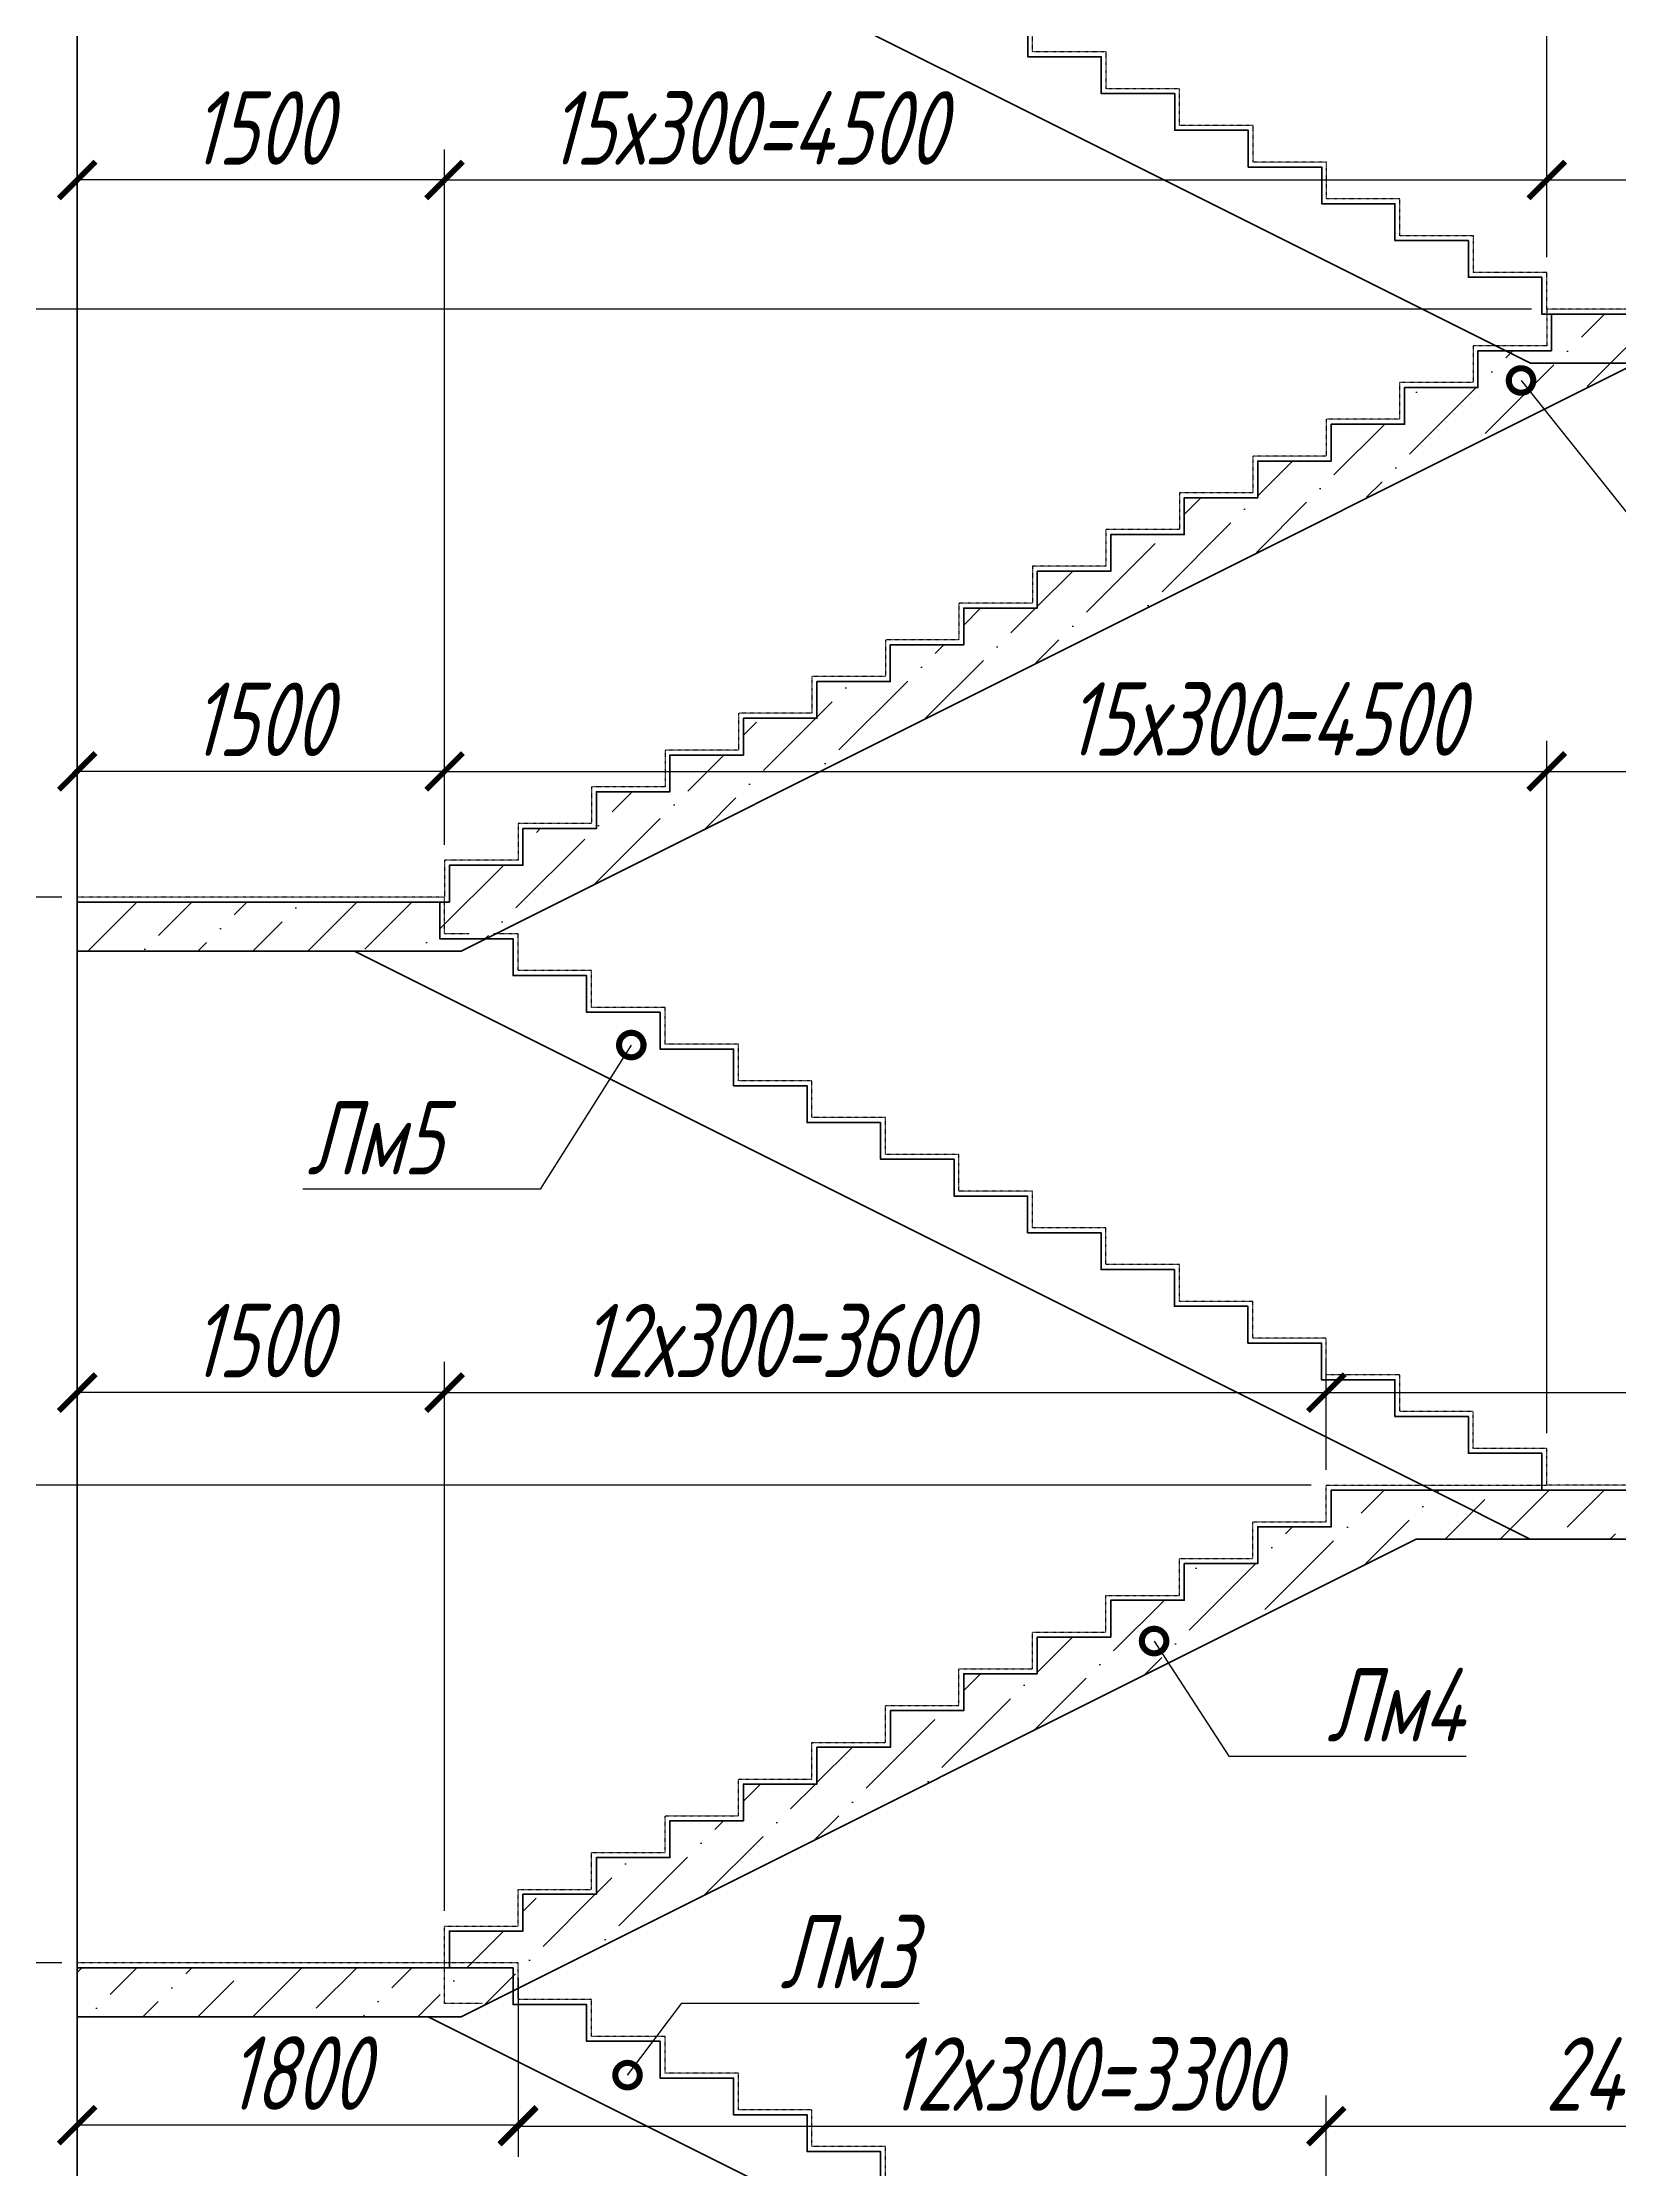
# Model space of a CAD drawing. Header units: millimetres. Extents: x 645 to 249636, y -127504 to 76561.
# Drawn here: x 70660 to 77099, y -26454 to -17772 of the extents above; entities that cross this region are included whole.
import ezdxf
from ezdxf import colors
from ezdxf.entities.mleader import LeaderData, LeaderLine
from ezdxf.math import Vec2, Vec3

# ---------------------------------------------------------------- set-up
doc = ezdxf.new("R2010")
doc.units = ezdxf.units.MM
doc.linetypes.add('JIS_02_1.0', pattern=[2, 1, -1])
doc.layers.get('Defpoints').update_dxf_attribs({"color": 8})
for name, color, linetype, lineweight in [('found', 10, 'Continuous', 60), ('монолит', 5, 'Continuous', 50), ('Обозначение', 94, 'Continuous', 25), ('Основная', 7, 'Continuous', 60), ('размер', 202, 'Continuous', 15)]:
    doc.layers.add(name, color=color, linetype=linetype, lineweight=lineweight)
doc.layers.add('пол', color=7, linetype='JIS_02_1.0')
doc.styles.get("Standard").update_dxf_attribs({"font": 'simplex.shx', "width": 0.7, "oblique": 15, "height": 3})
doc.dimstyles.new('Default', dxfattribs={"dimtxt": 3, "dimasz": 1.5, "dimexe": 1.25, "dimexo": 0.625, "dimtad": 1, "dimdec": 0, "dimtxsty": 'Standard', "dimblk": 'ARCHTICK', "dimcen": 2.5, "dimadec": 0, "dimazin": 0, "dimtfac": 1, "dimtdec": 0, "dimtmove": 0, "dimatfit": 3, "dimfxl": 1, "dimarcsym": 0})

# ---------------------------------------------------------------- blocks, each defined once
blk = doc.blocks.new('_ArchTick')
at = {"color": 0, "linetype": 'ByBlock', "const_width": 0.15}
blk.add_lwpolyline([(-0.5, -0.5), (0.5, 0.5)], dxfattribs=at)
blk = doc.blocks.new('*D288')
at = {"layer": 'Defpoints', "color": 0, "transparency": 16777216}
for p in [(70801.9, -23283.1), (70801.9, -25299.1), (72301.8, -25460.8)]:
    blk.add_point(p, dxfattribs=at)
at = {"layer": 'размер', "color": 0, "lineweight": -2, "transparency": 16777216}
for p, q in [((70801.9, -25236.6), (70801.9, -23158.1)), ((72301.8, -25398.3), (72301.8, -23158.1)), ((72301.8, -23283.1), (70801.9, -23283.1))]:
    blk.add_line(p, q, dxfattribs=at)
at = {"layer": 'размер', "color": 0, "lineweight": -2, "transparency": 16777216, "xscale": 150, "yscale": 150, "zscale": 150, "rotation": 180}
blk.add_blockref('_ArchTick', (70801.9, -23283.1), dxfattribs=at)
at = {"layer": 'размер', "color": 0, "lineweight": -2, "transparency": 16777216, "xscale": 150, "yscale": 150, "zscale": 150}
blk.add_blockref('_ArchTick', (72301.8, -23283.1), dxfattribs=at)
at = {"layer": 'размер', "color": 0, "transparency": 16777216, "insert": (71551.8, -23070.6), "char_height": 300, "attachment_point": 5}
blk.add_mtext('1500', dxfattribs=at)
blk = doc.blocks.new('*D292')
at = {"layer": 'Defpoints', "color": 0, "ltscale": 0.05, "transparency": 16777216}
for p in [(69501, -23661.1), (75901.8, -23661.1), (69520.7, -25610.8)]:
    blk.add_point(p, dxfattribs=at)
at = {"layer": 'размер', "color": 0, "lineweight": -2, "ltscale": 0.05, "transparency": 16777216}
for p, q in [((75839.3, -23661.1), (69376, -23661.1)), ((69501, -25610.8), (69501, -23661.1)), ((69458.2, -25610.8), (69376, -25610.8))]:
    blk.add_line(p, q, dxfattribs=at)
at = {"layer": 'размер', "color": 0, "lineweight": -2, "ltscale": 0.05, "transparency": 16777216, "xscale": 150, "yscale": 150, "zscale": 150}
for p, rotation in [((69501, -23661.1), 90), ((69501, -25610.8), 270)]:
    blk.add_blockref('_ArchTick', p, dxfattribs=dict(at, rotation=rotation))
at = {"layer": 'размер', "color": 0, "ltscale": 0.05, "transparency": 16777216, "insert": (69038.5, -24635.9), "char_height": 300, "attachment_point": 5, "rotation": 90}
blk.add_mtext('13х150=\\P1950', dxfattribs=at)
blk = doc.blocks.new('*D293')
at = {"layer": 'Defpoints', "color": 0, "ltscale": 0.05, "transparency": 16777216}
for p in [(69501, -18860.8), (76802.1, -18860.8), (70501.9, -21260.9)]:
    blk.add_point(p, dxfattribs=at)
at = {"layer": 'размер', "color": 0, "lineweight": -2, "ltscale": 0.05, "transparency": 16777216}
for p, q in [((76739.6, -18860.8), (69376, -18860.8)), ((69501, -21260.9), (69501, -18860.8)), ((70439.4, -21260.9), (69376, -21260.9))]:
    blk.add_line(p, q, dxfattribs=at)
at = {"layer": 'размер', "color": 0, "lineweight": -2, "ltscale": 0.05, "transparency": 16777216, "xscale": 150, "yscale": 150, "zscale": 150}
for p, rotation in [((69501, -18860.8), 90), ((69501, -21260.9), 270)]:
    blk.add_blockref('_ArchTick', p, dxfattribs=dict(at, rotation=rotation))
at = {"layer": 'размер', "color": 0, "ltscale": 0.05, "transparency": 16777216, "insert": (69288.5, -20060.8), "char_height": 300, "attachment_point": 5, "rotation": 90}
blk.add_mtext('16х150=2400', dxfattribs=at)
blk = doc.blocks.new('*D301')
at = {"layer": 'Defpoints', "color": 0, "transparency": 16777216}
for p in [(78301.8, -15946.8), (76802.1, -18710.9), (78301.8, -18860.9)]:
    blk.add_point(p, dxfattribs=at)
at = {"layer": 'размер', "color": 0, "lineweight": -2, "transparency": 16777216}
for p, q in [((76802.1, -18648.4), (76802.1, -15821.8)), ((78301.8, -18798.4), (78301.8, -15821.8)), ((76802.1, -15946.8), (78301.8, -15946.8))]:
    blk.add_line(p, q, dxfattribs=at)
at = {"layer": 'размер', "color": 0, "lineweight": -2, "transparency": 16777216, "xscale": 150, "yscale": 150, "zscale": 150, "rotation": 180}
blk.add_blockref('_ArchTick', (76802.1, -15946.8), dxfattribs=at)
at = {"layer": 'размер', "color": 0, "lineweight": -2, "transparency": 16777216, "xscale": 150, "yscale": 150, "zscale": 150}
blk.add_blockref('_ArchTick', (78301.8, -15946.8), dxfattribs=at)
at = {"layer": 'размер', "color": 0, "transparency": 16777216, "insert": (77551.9, -15734.3), "char_height": 300, "attachment_point": 5}
blk.add_mtext('1500', dxfattribs=at)
blk = doc.blocks.new('*D304')
at = {"layer": 'Defpoints', "color": 0, "transparency": 16777216}
for p in [(75901.8, -23283.1), (75901.8, -23661.1), (72301.8, -25460.8)]:
    blk.add_point(p, dxfattribs=at)
at = {"layer": 'размер', "color": 0, "lineweight": -2, "transparency": 16777216}
for p, q in [((72301.8, -25398.3), (72301.8, -23158.1)), ((75901.8, -23598.6), (75901.8, -23158.1)), ((72301.8, -23283.1), (75901.8, -23283.1))]:
    blk.add_line(p, q, dxfattribs=at)
at = {"layer": 'размер', "color": 0, "lineweight": -2, "transparency": 16777216, "xscale": 150, "yscale": 150, "zscale": 150, "rotation": 180}
blk.add_blockref('_ArchTick', (72301.8, -23283.1), dxfattribs=at)
at = {"layer": 'размер', "color": 0, "lineweight": -2, "transparency": 16777216, "xscale": 150, "yscale": 150, "zscale": 150}
blk.add_blockref('_ArchTick', (75901.8, -23283.1), dxfattribs=at)
at = {"layer": 'размер', "color": 0, "transparency": 16777216, "insert": (73652, -23070.6), "char_height": 300, "attachment_point": 5}
blk.add_mtext('12х300=3600', dxfattribs=at)
blk = doc.blocks.new('*D305')
at = {"layer": 'Defpoints', "color": 0, "transparency": 16777216}
for p in [(78301.9, -20747.4), (76801.8, -23510.9), (78301.9, -23510.9)]:
    blk.add_point(p, dxfattribs=at)
at = {"layer": 'размер', "color": 0, "lineweight": -2, "transparency": 16777216}
for p, q in [((76801.8, -23448.4), (76801.8, -20622.4)), ((78301.9, -23448.4), (78301.9, -20622.4)), ((76801.8, -20747.4), (78301.9, -20747.4))]:
    blk.add_line(p, q, dxfattribs=at)
at = {"layer": 'размер', "color": 0, "lineweight": -2, "transparency": 16777216, "xscale": 150, "yscale": 150, "zscale": 150, "rotation": 180}
blk.add_blockref('_ArchTick', (76801.8, -20747.4), dxfattribs=at)
at = {"layer": 'размер', "color": 0, "lineweight": -2, "transparency": 16777216, "xscale": 150, "yscale": 150, "zscale": 150}
blk.add_blockref('_ArchTick', (78301.9, -20747.4), dxfattribs=at)
at = {"layer": 'размер', "color": 0, "transparency": 16777216, "insert": (77551.8, -20534.9), "char_height": 300, "attachment_point": 5}
blk.add_mtext('1500', dxfattribs=at)
blk = doc.blocks.new('*D306')
at = {"layer": 'Defpoints', "color": 0, "transparency": 16777216}
for p in [(76802.1, -18333.5), (76802.1, -18710.9), (72301.8, -21110.4)]:
    blk.add_point(p, dxfattribs=at)
at = {"layer": 'размер', "color": 0, "lineweight": -2, "transparency": 16777216}
for p, q in [((72301.8, -21047.9), (72301.8, -18208.5)), ((76802.1, -18648.4), (76802.1, -18208.5)), ((72301.8, -18333.5), (76802.1, -18333.5))]:
    blk.add_line(p, q, dxfattribs=at)
at = {"layer": 'размер', "color": 0, "lineweight": -2, "transparency": 16777216, "xscale": 150, "yscale": 150, "zscale": 150, "rotation": 180}
blk.add_blockref('_ArchTick', (72301.8, -18333.5), dxfattribs=at)
at = {"layer": 'размер', "color": 0, "lineweight": -2, "transparency": 16777216, "xscale": 150, "yscale": 150, "zscale": 150}
blk.add_blockref('_ArchTick', (76802.1, -18333.5), dxfattribs=at)
at = {"layer": 'размер', "color": 0, "transparency": 16777216, "insert": (73534.1, -18121), "char_height": 300, "attachment_point": 5}
blk.add_mtext('15х300=4500', dxfattribs=at)
blk = doc.blocks.new('_DotSmall')
at = {"color": 0, "linetype": 'ByBlock', "const_width": 0.5}
blk.add_lwpolyline([(-0.0625, 0, 1), (0.0625, 0, 1)], format="xyb", close=True, dxfattribs=at)
blk = doc.blocks.new('*D311')
at = {"layer": 'Defpoints', "color": 0, "transparency": 16777216}
for p in [(72301.8, -15946.8), (72301.8, -16310.9), (76802.1, -18710.9)]:
    blk.add_point(p, dxfattribs=at)
at = {"layer": 'Обозначение', "color": 0, "lineweight": -2, "transparency": 16777216}
for p, q in [((72301.8, -16248.4), (72301.8, -15821.8)), ((76802.1, -18648.4), (76802.1, -15821.8)), ((76802.1, -15946.8), (72301.8, -15946.8))]:
    blk.add_line(p, q, dxfattribs=at)
at = {"layer": 'Обозначение', "color": 0, "lineweight": -2, "transparency": 16777216, "xscale": 150, "yscale": 150, "zscale": 150, "rotation": 180}
blk.add_blockref('_ArchTick', (72301.8, -15946.8), dxfattribs=at)
at = {"layer": 'Обозначение', "color": 0, "lineweight": -2, "transparency": 16777216, "xscale": 150, "yscale": 150, "zscale": 150}
blk.add_blockref('_ArchTick', (76802.1, -15946.8), dxfattribs=at)
at = {"layer": 'Обозначение', "color": 0, "transparency": 16777216, "insert": (75719, -15718.4), "char_height": 300, "attachment_point": 5}
blk.add_mtext('15х300=4500', dxfattribs=at)
blk = doc.blocks.new('*D313')
at = {"layer": 'Defpoints', "color": 0, "transparency": 16777216}
for p in [(78301.8, -18333.5), (76802.1, -18710.9), (78301.8, -18710.9)]:
    blk.add_point(p, dxfattribs=at)
at = {"layer": 'Обозначение', "color": 0, "lineweight": -2, "transparency": 16777216}
for p, q in [((76802.1, -18648.4), (76802.1, -18208.5)), ((78301.8, -18648.4), (78301.8, -18208.5)), ((76802.1, -18333.5), (78301.8, -18333.5))]:
    blk.add_line(p, q, dxfattribs=at)
at = {"layer": 'Обозначение', "color": 0, "lineweight": -2, "transparency": 16777216, "xscale": 150, "yscale": 150, "zscale": 150, "rotation": 180}
blk.add_blockref('_ArchTick', (76802.1, -18333.5), dxfattribs=at)
at = {"layer": 'Обозначение', "color": 0, "lineweight": -2, "transparency": 16777216, "xscale": 150, "yscale": 150, "zscale": 150}
blk.add_blockref('_ArchTick', (78301.8, -18333.5), dxfattribs=at)
at = {"layer": 'Обозначение', "color": 0, "transparency": 16777216, "insert": (77551.9, -18121), "char_height": 300, "attachment_point": 5}
blk.add_mtext('1500', dxfattribs=at)
blk = doc.blocks.new('*D314')
at = {"layer": 'Defpoints', "color": 0, "transparency": 16777216}
for p in [(70801.9, -18333.5), (70801.9, -21110.4), (72301.8, -21110.4)]:
    blk.add_point(p, dxfattribs=at)
at = {"layer": 'Обозначение', "color": 0, "lineweight": -2, "transparency": 16777216}
for p, q in [((70801.9, -21047.9), (70801.9, -18208.5)), ((72301.8, -21047.9), (72301.8, -18208.5)), ((72301.8, -18333.5), (70801.9, -18333.5))]:
    blk.add_line(p, q, dxfattribs=at)
at = {"layer": 'Обозначение', "color": 0, "lineweight": -2, "transparency": 16777216, "xscale": 150, "yscale": 150, "zscale": 150, "rotation": 180}
blk.add_blockref('_ArchTick', (70801.9, -18333.5), dxfattribs=at)
at = {"layer": 'Обозначение', "color": 0, "lineweight": -2, "transparency": 16777216, "xscale": 150, "yscale": 150, "zscale": 150}
blk.add_blockref('_ArchTick', (72301.8, -18333.5), dxfattribs=at)
at = {"layer": 'Обозначение', "color": 0, "transparency": 16777216, "insert": (71551.8, -18121), "char_height": 300, "attachment_point": 5}
blk.add_mtext('1500', dxfattribs=at)
blk = doc.blocks.new('*D315')
at = {"layer": 'Defpoints', "color": 0, "transparency": 16777216}
for p in [(70801.9, -20747.4), (70801.9, -21110.4), (72301.8, -21110.4)]:
    blk.add_point(p, dxfattribs=at)
at = {"layer": 'Обозначение', "color": 0, "lineweight": -2, "transparency": 16777216}
for p, q in [((70801.9, -21047.9), (70801.9, -20622.4)), ((72301.8, -21047.9), (72301.8, -20622.4)), ((72301.8, -20747.4), (70801.9, -20747.4))]:
    blk.add_line(p, q, dxfattribs=at)
at = {"layer": 'Обозначение', "color": 0, "lineweight": -2, "transparency": 16777216, "xscale": 150, "yscale": 150, "zscale": 150, "rotation": 180}
blk.add_blockref('_ArchTick', (70801.9, -20747.4), dxfattribs=at)
at = {"layer": 'Обозначение', "color": 0, "lineweight": -2, "transparency": 16777216, "xscale": 150, "yscale": 150, "zscale": 150}
blk.add_blockref('_ArchTick', (72301.8, -20747.4), dxfattribs=at)
at = {"layer": 'Обозначение', "color": 0, "transparency": 16777216, "insert": (71551.8, -20534.9), "char_height": 300, "attachment_point": 5}
blk.add_mtext('1500', dxfattribs=at)
blk = doc.blocks.new('*D316')
at = {"layer": 'Defpoints', "color": 0, "transparency": 16777216}
for p in [(76801.8, -20747.4), (72301.8, -21110.4), (76801.8, -23510.9)]:
    blk.add_point(p, dxfattribs=at)
at = {"layer": 'Обозначение', "color": 0, "lineweight": -2, "transparency": 16777216}
for p, q in [((72301.8, -21047.9), (72301.8, -20622.4)), ((76801.8, -23448.4), (76801.8, -20622.4)), ((72301.8, -20747.4), (76801.8, -20747.4))]:
    blk.add_line(p, q, dxfattribs=at)
at = {"layer": 'Обозначение', "color": 0, "lineweight": -2, "transparency": 16777216, "xscale": 150, "yscale": 150, "zscale": 150, "rotation": 180}
blk.add_blockref('_ArchTick', (72301.8, -20747.4), dxfattribs=at)
at = {"layer": 'Обозначение', "color": 0, "lineweight": -2, "transparency": 16777216, "xscale": 150, "yscale": 150, "zscale": 150}
blk.add_blockref('_ArchTick', (76801.8, -20747.4), dxfattribs=at)
at = {"layer": 'Обозначение', "color": 0, "transparency": 16777216, "insert": (75649.6, -20533.3), "char_height": 300, "attachment_point": 5}
blk.add_mtext('15х300=4500', dxfattribs=at)
blk = doc.blocks.new('*D317')
at = {"layer": 'Defpoints', "color": 0, "transparency": 16777216}
for p in [(78301.9, -23283.1), (75901.8, -23661.1), (78301.9, -23661.1)]:
    blk.add_point(p, dxfattribs=at)
at = {"layer": 'Обозначение', "color": 0, "lineweight": -2, "transparency": 16777216}
for p, q in [((75901.8, -23598.6), (75901.8, -23158.1)), ((78301.9, -23598.6), (78301.9, -23158.1)), ((75901.8, -23283.1), (78301.9, -23283.1))]:
    blk.add_line(p, q, dxfattribs=at)
at = {"layer": 'Обозначение', "color": 0, "lineweight": -2, "transparency": 16777216, "xscale": 150, "yscale": 150, "zscale": 150, "rotation": 180}
blk.add_blockref('_ArchTick', (75901.8, -23283.1), dxfattribs=at)
at = {"layer": 'Обозначение', "color": 0, "lineweight": -2, "transparency": 16777216, "xscale": 150, "yscale": 150, "zscale": 150}
blk.add_blockref('_ArchTick', (78301.9, -23283.1), dxfattribs=at)
at = {"layer": 'Обозначение', "color": 0, "transparency": 16777216, "insert": (77427.4, -23070.6), "char_height": 300, "attachment_point": 5}
blk.add_mtext('2400', dxfattribs=at)
blk = doc.blocks.new('*D319')
at = {"layer": 'Defpoints', "color": 0, "transparency": 16777216}
for p in [(70801.9, -25460.8), (72601.8, -25610.8), (70801.9, -26273.4)]:
    blk.add_point(p, dxfattribs=at)
at = {"layer": 'Обозначение', "color": 0, "lineweight": -2, "transparency": 16777216}
for p, q in [((70801.9, -25523.3), (70801.9, -26398.4)), ((72601.8, -25673.3), (72601.8, -26398.4)), ((72601.8, -26273.4), (70801.9, -26273.4))]:
    blk.add_line(p, q, dxfattribs=at)
at = {"layer": 'Обозначение', "color": 0, "lineweight": -2, "transparency": 16777216, "xscale": 150, "yscale": 150, "zscale": 150, "rotation": 180}
blk.add_blockref('_ArchTick', (70801.9, -26273.4), dxfattribs=at)
at = {"layer": 'Обозначение', "color": 0, "lineweight": -2, "transparency": 16777216, "xscale": 150, "yscale": 150, "zscale": 150}
blk.add_blockref('_ArchTick', (72601.8, -26273.4), dxfattribs=at)
at = {"layer": 'Обозначение', "color": 0, "transparency": 16777216, "insert": (71701.8, -26060.9), "char_height": 300, "attachment_point": 5}
blk.add_mtext('1800', dxfattribs=at)
blk = doc.blocks.new('*D320')
at = {"layer": 'Defpoints', "color": 0, "transparency": 16777216}
for p in [(72601.8, -25610.8), (75901.8, -26277.1), (75901.8, -27260.8)]:
    blk.add_point(p, dxfattribs=at)
at = {"layer": 'Обозначение', "color": 0, "lineweight": -2, "transparency": 16777216}
for p, q in [((72601.8, -25673.3), (72601.8, -26402.1)), ((75901.8, -27198.3), (75901.8, -26152.1)), ((72601.8, -26277.1), (75901.8, -26277.1))]:
    blk.add_line(p, q, dxfattribs=at)
at = {"layer": 'Обозначение', "color": 0, "lineweight": -2, "transparency": 16777216, "xscale": 150, "yscale": 150, "zscale": 150, "rotation": 180}
blk.add_blockref('_ArchTick', (72601.8, -26277.1), dxfattribs=at)
at = {"layer": 'Обозначение', "color": 0, "lineweight": -2, "transparency": 16777216, "xscale": 150, "yscale": 150, "zscale": 150}
blk.add_blockref('_ArchTick', (75901.8, -26277.1), dxfattribs=at)
at = {"layer": 'Обозначение', "color": 0, "transparency": 16777216, "insert": (74911.4, -26064.6), "char_height": 300, "attachment_point": 5, "bg_fill": 3, "box_fill_scale": 1.1, "bg_fill_color": 256, "bg_fill_true_color": 13158600, "bg_fill_transparency": 0}
blk.add_mtext('12х300=3300', dxfattribs=at)
blk = doc.blocks.new('*D321')
at = {"layer": 'Defpoints', "color": 0, "transparency": 16777216}
for p in [(78301.9, -26277.1), (75901.8, -27260.8), (78301.9, -27318.8)]:
    blk.add_point(p, dxfattribs=at)
at = {"layer": 'Обозначение', "color": 0, "lineweight": -2, "transparency": 16777216}
for p, q in [((75901.8, -27198.3), (75901.8, -26152.1)), ((78301.9, -27256.3), (78301.9, -26152.1)), ((75901.8, -26277.1), (78301.9, -26277.1))]:
    blk.add_line(p, q, dxfattribs=at)
at = {"layer": 'Обозначение', "color": 0, "lineweight": -2, "transparency": 16777216, "xscale": 150, "yscale": 150, "zscale": 150, "rotation": 180}
blk.add_blockref('_ArchTick', (75901.8, -26277.1), dxfattribs=at)
at = {"layer": 'Обозначение', "color": 0, "lineweight": -2, "transparency": 16777216, "xscale": 150, "yscale": 150, "zscale": 150}
blk.add_blockref('_ArchTick', (78301.9, -26277.1), dxfattribs=at)
at = {"layer": 'Обозначение', "color": 0, "transparency": 16777216, "insert": (77101.8, -26064.6), "char_height": 300, "attachment_point": 5}
blk.add_mtext('2400', dxfattribs=at)
blk = doc.blocks.new('*D322')
at = {"layer": 'Defpoints', "color": 0, "transparency": 16777216}
for p in [(69501, -25610.8), (70801.9, -25610.8), (74981.8, -27410.8)]:
    blk.add_point(p, dxfattribs=at)
at = {"layer": 'Обозначение', "color": 0, "lineweight": -2, "transparency": 16777216}
for p, q in [((70739.4, -25610.8), (69376, -25610.8)), ((69501, -27410.8), (69501, -25610.8)), ((74919.3, -27410.8), (69376, -27410.8))]:
    blk.add_line(p, q, dxfattribs=at)
at = {"layer": 'Обозначение', "color": 0, "lineweight": -2, "transparency": 16777216, "xscale": 150, "yscale": 150, "zscale": 150}
for p, rotation in [((69501, -25610.8), 90), ((69501, -27410.8), 270)]:
    blk.add_blockref('_ArchTick', p, dxfattribs=dict(at, rotation=rotation))
at = {"layer": 'Обозначение', "color": 0, "transparency": 16777216, "insert": (69038.5, -26510.8), "char_height": 300, "attachment_point": 5, "rotation": 90}
blk.add_mtext('12х150=\\P1800', dxfattribs=at)
blk = doc.blocks.new('*D323')
at = {"layer": 'Defpoints', "color": 0, "transparency": 16777216}
for p in [(69501, -21260.9), (70801.9, -21260.9), (75901.8, -23661.1)]:
    blk.add_point(p, dxfattribs=at)
at = {"layer": 'Обозначение', "color": 0, "lineweight": -2, "transparency": 16777216}
for p, q in [((70739.4, -21260.9), (69376, -21260.9)), ((69501, -23661.1), (69501, -21260.9)), ((75839.3, -23661.1), (69376, -23661.1))]:
    blk.add_line(p, q, dxfattribs=at)
at = {"layer": 'Обозначение', "color": 0, "lineweight": -2, "transparency": 16777216, "xscale": 150, "yscale": 150, "zscale": 150}
for p, rotation in [((69501, -21260.9), 90), ((69501, -23661.1), 270)]:
    blk.add_blockref('_ArchTick', p, dxfattribs=dict(at, rotation=rotation))
at = {"layer": 'Обозначение', "color": 0, "transparency": 16777216, "insert": (69038.5, -22461), "char_height": 300, "attachment_point": 5, "rotation": 90}
blk.add_mtext('16х150=\\P2400', dxfattribs=at)
blk = doc.blocks.new('*D324')
at = {"layer": 'Defpoints', "color": 0, "transparency": 16777216}
for p in [(69505.5, -16460.9), (70801.9, -16460.9), (76802.1, -18860.8)]:
    blk.add_point(p, dxfattribs=at)
at = {"layer": 'Обозначение', "color": 0, "lineweight": -2, "transparency": 16777216}
for p, q in [((70739.4, -16460.9), (69380.5, -16460.9)), ((69505.5, -18860.8), (69505.5, -16460.9)), ((76739.6, -18860.8), (69380.5, -18860.8))]:
    blk.add_line(p, q, dxfattribs=at)
at = {"layer": 'Обозначение', "color": 0, "lineweight": -2, "transparency": 16777216, "xscale": 150, "yscale": 150, "zscale": 150}
for p, rotation in [((69505.5, -16460.9), 90), ((69505.5, -18860.8), 270)]:
    blk.add_blockref('_ArchTick', p, dxfattribs=dict(at, rotation=rotation))
at = {"layer": 'Обозначение', "color": 0, "transparency": 16777216, "insert": (69293, -17660.8), "char_height": 300, "attachment_point": 5, "rotation": 90}
blk.add_mtext('16х150=2400', dxfattribs=at)

msp = doc.modelspace()

# ---------------------------------------------------------------- hatches: boundary and pattern name
h = msp.add_hatch()
h.set_pattern_fill('ANSI36', color=256, scale=50)
h.set_pattern_definition([(45, (-76759166.95, 51496796.55), (84.18990114, 308.69630416), [396.875, -79.375, 0, -79.375])])
h.paths.add_polyline_path([(76820.985, -18880.783), (78301.863, -18880.783), (78301.863, -19080.783), (77157.655, -19080.783), (72368.938, -21480.783), (70811.832, -21480.783), (70811.832, -21280.783), (72321.725, -21280.783), (72321.725, -21130.783), (72621.725, -21130.783), (72621.725, -20980.783), (72921.725, -20980.783), (72921.725, -20830.783), (73221.725, -20830.783), (73220.985, -20680.783), (73520.985, -20680.783), (73520.985, -20530.783), (73820.985, -20530.783), (73820.985, -20380.783), (74120.985, -20380.783), (74120.985, -20230.783), (74420.985, -20230.783), (74420.985, -20080.783), (74720.985, -20080.783), (74720.985, -19930.783), (75020.985, -19930.783), (75020.985, -19780.783), (75320.985, -19780.783), (75320.985, -19630.783), (75620.985, -19630.783), (75620.985, -19480.783), (75920.985, -19480.783), (75920.985, -19330.783), (76220.985, -19330.783), (76220.985, -19180.783), (76520.985, -19180.783), (76520.985, -19030.783), (76820.985, -19030.783)])
h = msp.add_hatch()
h.set_pattern_fill('ANSI36', color=256, scale=50)
h.set_pattern_definition([(45, (-76760066.14, 51491996.55), (84.18990114, 308.69630416), [396.875, -79.375, 0, -79.375])])
h.paths.add_polyline_path([(75921.794, -23680.783), (78301.863, -23680.783), (78301.863, -23880.783), (76269.007, -23880.783), (72369.007, -25830.783), (70801.867, -25830.783), (70801.867, -25630.783), (72321.794, -25630.783), (72321.794, -25480.783), (72621.794, -25480.783), (72621.794, -25330.783), (72921.794, -25330.783), (72921.794, -25180.783), (73221.794, -25180.783), (73221.794, -25030.783), (73521.794, -25030.783), (73521.794, -24880.783), (73821.794, -24880.783), (73821.794, -24730.783), (74121.794, -24730.783), (74121.794, -24580.783), (74421.794, -24580.783), (74421.794, -24430.783), (74721.794, -24430.783), (74721.794, -24280.783), (75021.794, -24280.783), (75021.794, -24130.783), (75321.794, -24130.783), (75321.794, -23980.783), (75621.794, -23980.783), (75621.794, -23830.783), (75921.794, -23830.783)])

# ---------------------------------------------------------------- linework, layer by layer
at = {"layer": 'found', "lineweight": 30, "ltscale": 5}
msp.add_lwpolyline([(77381.863, -23680.783), (76781.863, -23680.783), (76781.863, -23530.783), (76481.863, -23530.783), (76481.863, -23380.783), (76181.863, -23380.783), (76181.863, -23380.783), (76181.863, -23230.783), (75881.863, -23230.783), (75881.863, -23080.783), (75581.863, -23080.783), (75581.863, -22930.783), (75281.863, -22930.783), (75281.863, -22780.783), (74981.863, -22780.783), (74981.863, -22630.783), (74681.863, -22630.783), (74681.863, -22480.783), (74381.863, -22480.783), (74381.863, -22330.783), (74081.863, -22330.783), (74081.863, -22180.783), (73781.863, -22180.783), (73781.863, -22030.783), (73481.863, -22030.783), (73481.863, -21880.783), (73181.863, -21880.783), (73181.863, -21730.783), (72881.863, -21730.783), (72881.863, -21580.783), (72581.863, -21580.783), (72581.863, -21430.783), (72444.196, -21430.783)], dxfattribs=at)
at = {"layer": 'монолит', "ltscale": 5}
msp.add_line((70801.867, -7310.852), (70801.867, -30860.783), dxfattribs=at)
at = {"layer": 'Основная', "color": 4, "ltscale": 5}
for points in [[(71934.84, -16680.783), (76734.84, -19080.783), (78301.863, -19080.783), (78301.863, -18880.783), (76782.054, -18880.783)], [(76782.054, -18880.783), (76782.054, -18730.783), (76482.054, -18730.783), (76482.054, -18580.783), (76182.054, -18580.783), (76182.054, -18430.783), (75882.793, -18430.783), (75882.793, -18280.783), (75582.793, -18280.783), (75582.793, -18130.783), (75282.793, -18130.783), (75282.793, -17980.783), (74982.793, -17980.783), (74982.793, -17830.783), (74682.793, -17830.783), (74682.793, -17680.783)]]:
    msp.add_lwpolyline(points, dxfattribs=at)
at = {"layer": 'Основная', "color": 6}
for points in [[(76820.985, -18880.783), (76820.985, -19030.783), (76520.985, -19030.783), (76520.985, -19180.783), (76220.985, -19180.783), (76220.985, -19330.783), (75921.725, -19330.783), (75921.725, -19480.783), (75621.725, -19480.783), (75621.725, -19630.783), (75321.725, -19630.783), (75321.725, -19780.783), (75021.725, -19780.783), (75021.725, -19930.783), (74721.725, -19930.783), (74721.725, -20080.783), (74421.725, -20080.783), (74421.725, -20230.783), (74121.725, -20230.783), (74121.725, -20380.783), (73821.725, -20380.783), (73821.725, -20530.783), (73521.725, -20530.783), (73521.725, -20680.783), (73221.725, -20680.783), (73221.725, -20830.783), (72921.725, -20830.783), (72921.725, -20980.783), (72621.725, -20980.783), (72621.725, -21130.783), (72321.725, -21130.783), (72321.725, -21280.783), (70801.867, -21280.783), (70801.867, -21480.783), (72368.938, -21480.783), (77168.197, -19080.783)], [(78301.863, -18880.783), (76820.985, -18880.783)]]:
    msp.add_lwpolyline(points, dxfattribs=at)
at = {"layer": 'Основная', "color": 4}
msp.add_lwpolyline([(78301.863, -23680.783), (76781.863, -23680.783), (76781.863, -23530.783), (76481.863, -23530.783), (76481.863, -23380.783), (76181.863, -23380.783), (76181.863, -23230.783), (75881.863, -23230.783), (75881.863, -23080.783), (75581.863, -23080.783), (75581.863, -22930.783), (75281.863, -22930.783), (75281.863, -22780.783), (74981.863, -22780.783), (74981.863, -22630.783), (74681.863, -22630.783), (74681.863, -22480.783), (74381.863, -22480.783), (74381.863, -22330.783), (74081.863, -22330.783), (74081.863, -22180.783), (73781.863, -22180.783), (73781.863, -22030.783), (73481.863, -22030.783), (73481.863, -21880.783), (73181.863, -21880.783), (73181.863, -21730.783), (72881.863, -21730.783), (72881.863, -21580.783), (72581.863, -21580.783), (72581.863, -21430.783), (72281.863, -21430.783), (72281.863, -21280.783), (70801.867, -21280.783), (70801.867, -21480.783), (71934.649, -21480.783), (76334.649, -23680.783), (76734.649, -23880.783), (78301.863, -23880.783)], dxfattribs=at)
at = {"layer": 'Основная', "color": 6, "ltscale": 5}
msp.add_lwpolyline([(78301.863, -23880.783), (76269.007, -23880.783), (72369.007, -25830.783), (70801.867, -25830.783), (70801.867, -25630.783), (72321.794, -25630.783), (72321.794, -25480.783), (72621.794, -25480.783), (72621.794, -25330.783), (72921.794, -25330.783), (72921.794, -25180.783), (73221.794, -25180.783), (73221.794, -25030.783), (73521.794, -25030.783), (73521.794, -24880.783), (73821.794, -24880.783), (73821.794, -24730.783), (74121.794, -24730.783), (74121.794, -24580.783), (74421.794, -24580.783), (74421.794, -24430.783), (74721.794, -24430.783), (74721.794, -24280.783), (75021.794, -24280.783), (75021.794, -24130.783), (75321.794, -24130.783), (75321.794, -23980.783), (75621.794, -23980.783), (75621.794, -23830.783), (75621.794, -23830.783), (75921.794, -23830.783), (75921.794, -23680.783), (78301.863, -23680.783)], dxfattribs=at)
at = {"layer": 'пол'}
for points in [[(78302.794, -18860.782), (76802.054, -18860.782), (76802.054, -18710.852), (76502.054, -18710.852), (76502.054, -18560.852), (76202.054, -18560.852), (76202.054, -18410.852), (75902.794, -18410.852), (75902.794, -18260.852), (75602.794, -18260.852), (75602.794, -18110.852), (75302.794, -18110.852), (75302.794, -17960.852), (75002.794, -17960.852), (75002.794, -17810.852), (74702.794, -17810.852), (74702.794, -17660.852)], [(78302.863, -18860.782), (76802.054, -18860.782), (76802.054, -19010.376), (76501.038, -19010.376), (76501.038, -19160.376), (76201.038, -19160.376), (76201.038, -19310.376), (75901.778, -19310.376), (75901.778, -19460.376), (75601.778, -19460.376), (75601.778, -19610.376), (75301.778, -19610.376), (75301.778, -19760.376), (75001.778, -19760.376), (75001.778, -19910.376), (74701.778, -19910.376), (74701.778, -20060.376), (74401.778, -20060.376), (74401.778, -20210.376), (74101.778, -20210.376), (74101.778, -20360.376), (73801.778, -20360.376), (73801.778, -20510.376), (73501.778, -20510.376), (73501.778, -20660.376), (73201.778, -20660.376), (73201.778, -20810.376), (72901.778, -20810.376), (72901.778, -20960.376), (72601.778, -20960.376), (72601.778, -21110.376), (72301.778, -21110.376), (72301.778, -21260.376), (70802.867, -21260.376)], [(72401.713, -21410.852), (72301.794, -21410.852), (72301.794, -21260.852)], [(72444.196, -21430.783), (72281.863, -21430.783), (72281.863, -21280.783)], [(78301.863, -23660.852), (76801.794, -23660.852), (76801.794, -23510.852), (76501.794, -23510.852), (76501.794, -23360.852), (76201.794, -23360.852), (76201.794, -23210.852), (75901.794, -23210.852), (75901.794, -23060.852), (75601.794, -23060.852), (75601.794, -22910.852), (75301.794, -22910.852), (75301.794, -22760.852), (75001.794, -22760.852), (75001.794, -22610.852), (74701.794, -22610.852), (74701.794, -22460.852), (74401.794, -22460.852), (74401.794, -22310.852), (74101.794, -22310.852), (74101.794, -22160.852), (73801.794, -22160.852), (73801.794, -22010.852), (73501.794, -22010.852), (73501.794, -21860.852), (73201.794, -21860.852), (73201.794, -21710.852), (72901.794, -21710.852), (72901.794, -21560.852), (72601.794, -21560.852), (72601.794, -21410.852), (72501.753, -21410.852)], [(72301.794, -25610.783), (72301.794, -25460.783), (72601.794, -25460.783), (72601.794, -25310.783), (72901.794, -25310.783), (72901.794, -25160.783), (73201.794, -25160.783), (73201.794, -25010.783), (73501.794, -25010.783), (73501.794, -24860.783), (73801.794, -24860.783), (73801.794, -24710.783), (74101.794, -24710.783), (74101.794, -24560.783), (74401.794, -24560.783), (74401.794, -24410.783), (74701.794, -24410.783), (74701.794, -24260.783), (75001.794, -24260.783), (75001.794, -24110.783), (75301.794, -24110.783), (75301.794, -23960.783), (75601.794, -23960.783), (75601.794, -23810.783), (75901.794, -23810.783), (75901.794, -23661.055), (76801.863, -23661.055)], [(72301.794, -25630.783), (72301.794, -25610.783), (70801.867, -25610.783)], [(72457.007, -25776.783), (72301.794, -25776.783), (72301.794, -25630.783), (71815.5, -25630.783)]]:
    msp.add_lwpolyline(points, dxfattribs=at)

# ---------------------------------------------------------------- dimensions: what is measured, and where the dimension line sits
at = {"layer": 'Обозначение'}
for base, p1, p2, picture, middle in [((72301.794, -15946.763), (76802.054, -18710.852), (72301.794, -16310.852), '*D311', (75718.976, -15718.381)), ((76801.794, -20747.379), (72301.778, -21110.376), (76801.794, -23510.852), '*D316', (75649.583, -20533.293))]:
    dim = msp.add_linear_dim(base=base, p1=p1, p2=p2, text='15х300=<>', dimstyle='Default', override={"dimtmove": 2}, dxfattribs=at)
    dim.commit()
    dim.dimension.update_dxf_attribs({"geometry": picture, "text_midpoint": middle, "dimtype": 160})
for base, p1, p2, text, picture, middle in [((69505.523, -16460.852), (76802.054, -18860.782), (70801.867, -16460.852), '16х150=<>', '*D324', (69293.023, -17660.817)), ((69501.021, -21260.852), (75901.794, -23661.055), (70801.867, -21260.852), '16х150=\\P<>', '*D323', (69038.521, -22460.954))]:
    dim = msp.add_linear_dim(base=base, p1=p1, p2=p2, angle=90, text=text, dimstyle='Default', dxfattribs=at)
    dim.commit()
    dim.dimension.update_dxf_attribs({"geometry": picture, "text_midpoint": middle})
for base, p1, p2, picture, middle in [((70801.867, -18333.55), (72301.778, -21110.376), (70801.867, -21110.376), '*D314', (71551.822, -18121.05)), ((78301.794, -18333.55), (76802.054, -18710.852), (78301.794, -18710.852), '*D313', (77551.924, -18121.05)), ((70801.867, -20747.379), (72301.778, -21110.376), (70801.867, -21110.376), '*D315', (71551.822, -20534.879)), ((70801.867, -26273.354), (72601.794, -25610.783), (70801.867, -25460.783), '*D319', (71701.83, -26060.854))]:
    dim = msp.add_linear_dim(base=base, p1=p1, p2=p2, dimstyle='Default', dxfattribs=at)
    dim.commit()
    dim.dimension.update_dxf_attribs({"geometry": picture, "text_midpoint": middle})
dim = msp.add_linear_dim(base=(78301.863, -23283.058), p1=(75901.794, -23661.055), p2=(78301.863, -23661.055), dimstyle='Default', override={"dimtmove": 2}, dxfattribs=at)
dim.commit()
dim.dimension.update_dxf_attribs({"geometry": '*D317', "text_midpoint": (77427.373, -23070.558), "dimtype": 160})
at = {"layer": 'размер', "color": 1}
for base, p1, p2, picture, middle in [((78301.794, -15946.763), (76802.054, -18710.852), (78301.794, -18860.852), '*D301', (77551.924, -15734.263)), ((78301.863, -20747.379), (76801.794, -23510.852), (78301.863, -23510.852), '*D305', (77551.828, -20534.879))]:
    dim = msp.add_linear_dim(base=base, p1=p1, p2=p2, dimstyle='Default', dxfattribs=at)
    dim.commit()
    dim.dimension.update_dxf_attribs({"geometry": picture, "text_midpoint": middle})
dim = msp.add_linear_dim(base=(76802.054, -18333.55), p1=(72301.778, -21110.376), p2=(76802.054, -18710.852), text='15х300=<>', dimstyle='Default', dxfattribs=at)
dim.commit()
dim.dimension.update_dxf_attribs({"geometry": '*D306', "text_midpoint": (73534.126, -18333.55), "dimtype": 160})
at = {"layer": 'размер', "ltscale": 0.05}
for base, p1, p2, text, picture, middle in [((69501.021, -18860.782), (70501.867, -21260.852), (76802.054, -18860.782), '16х150=<>', '*D293', (69288.521, -20060.817)), ((69501.021, -23661.055), (69520.7, -25610.783), (75901.794, -23661.055), '13х150=\\P<>', '*D292', (69038.521, -24635.919))]:
    dim = msp.add_linear_dim(base=base, p1=p1, p2=p2, angle=90, text=text, dimstyle='Default', dxfattribs=at)
    dim.commit()
    dim.dimension.update_dxf_attribs({"geometry": picture, "text_midpoint": middle})
at = {"layer": 'размер'}
dim = msp.add_linear_dim(base=(70801.867, -23283.058), p1=(72301.794, -25460.783), p2=(70801.867, -25299.146), dimstyle='Default', dxfattribs=at)
dim.commit()
dim.dimension.update_dxf_attribs({"geometry": '*D288', "text_midpoint": (71551.83, -23070.558)})
at = {"layer": 'размер', "color": 1}
dim = msp.add_linear_dim(base=(75901.794, -23283.058), p1=(72301.794, -25460.783), p2=(75901.794, -23661.055), text='12х300=<>', dimstyle='Default', override={"dimtmove": 2}, dxfattribs=at)
dim.commit()
dim.dimension.update_dxf_attribs({"geometry": '*D304', "text_midpoint": (73652.005, -23070.558), "dimtype": 160})

# ---------------------------------------------------------------- leaders
at = {"layer": 'Обозначение'}
ml = msp.add_multileader_mtext('Standard', dxfattribs=at)
ml.set_content('Лм6', color=256)
ml.set_leader_properties()
ml.set_arrow_properties(name='DOTSMALL')
ml.build(insert=Vec2(0, 0))
ml.multileader.update_dxf_attribs({"text_left_attachment_type": 6, "text_right_attachment_type": 6, "dogleg_length": 2, "arrow_head_size": 200, "scale": 100})
ctx = ml.context
ctx.base_point, ctx.scale, ctx.char_height, ctx.arrow_head_size, ctx.landing_gap_size, ctx.plane_origin = Vec3(77401.053, -19781.824), 100, 300, 200, 200, Vec3(76696.711, -19151.899)
ctx.left_attachment, ctx.right_attachment = 6, 6
notes = []
notes.append((ctx, [(0, (1, 1, 0), (77201.053, -19781.824), (1, 0), 200, [(0, [(76696.711, -19151.899)], 0, [])])]))
ctx.mtext.insert, ctx.mtext.flow_direction = Vec3(77601.053, -19421.824), 5
ml = msp.add_multileader_mtext('Standard', dxfattribs=at)
ml.set_content('Лм5', color=256)
ml.set_leader_properties()
ml.set_arrow_properties(name='DOTSMALL')
ml.build(insert=Vec2(0, 0))
ml.multileader.update_dxf_attribs({"text_left_attachment_type": 6, "text_right_attachment_type": 6, "dogleg_length": 2, "arrow_head_size": 200, "scale": 100})
ctx = ml.context
ctx.base_point, ctx.scale, ctx.char_height, ctx.arrow_head_size, ctx.landing_gap_size, ctx.plane_origin = Vec3(71481.577, -22452.497), 100, 300, 200, 200, Vec3(73064.237, -21864.445)
ctx.left_attachment, ctx.right_attachment, ctx.text_align_type = 6, 6, 2
notes.append((ctx, [(0, (1, 1, 0), (72691.961, -22452.497), (-1, 0), 200, [(0, [(73064.237, -21864.445)], 0, [])])]))
ctx.mtext.insert, ctx.mtext.alignment, ctx.mtext.flow_direction = Vec3(72291.961, -22092.497), 3, 5
ml = msp.add_multileader_mtext('Standard', dxfattribs=at)
ml.set_content('Лм4', color=256)
ml.set_leader_properties()
ml.set_arrow_properties(name='DOTSMALL')
ml.build(insert=Vec2(0, 0))
ml.multileader.update_dxf_attribs({"text_left_attachment_type": 6, "text_right_attachment_type": 6, "dogleg_length": 2, "arrow_head_size": 200, "scale": 100})
ctx = ml.context
ctx.base_point, ctx.scale, ctx.char_height, ctx.arrow_head_size, ctx.landing_gap_size, ctx.plane_origin = Vec3(75703.36, -24766.986), 100, 300, 200, 200, Vec3(75198.657, -24297.25)
ctx.left_attachment, ctx.right_attachment = 6, 6
notes.append((ctx, [(0, (1, 1, 0), (75503.36, -24766.986), (1, 0), 200, [(0, [(75198.657, -24297.25)], 0, [])])]))
ctx.mtext.insert, ctx.mtext.flow_direction = Vec3(75903.36, -24406.986), 5
ml = msp.add_multileader_mtext('Standard', dxfattribs=at)
ml.set_content('Лм3', color=256)
ml.set_leader_properties()
ml.set_arrow_properties(name='DOTSMALL')
ml.build(insert=Vec2(0, 0))
ml.multileader.update_dxf_attribs({"text_left_attachment_type": 6, "text_right_attachment_type": 6, "dogleg_length": 2, "arrow_head_size": 200, "scale": 100})
ctx = ml.context
ctx.base_point, ctx.scale, ctx.char_height, ctx.arrow_head_size, ctx.landing_gap_size, ctx.plane_origin = Vec3(73470.989, -25774.746), 100, 300, 200, 200, Vec3(72914.903, -26146.963)
ctx.left_attachment, ctx.right_attachment = 6, 6
notes.append((ctx, [(1, (1, 1, 0), (73270.989, -25774.746), (1, 0), 200, [(0, [(73048.726, -26068.999)], 0, [])])]))
ctx.mtext.insert, ctx.mtext.flow_direction = Vec3(73670.989, -25414.746), 5
for ctx, leaders in notes:
    for number, flags, end, landing, length, lines in leaders:
        leader = LeaderData()
        leader.index, (leader.has_last_leader_line, leader.has_dogleg_vector, leader.attachment_direction) = number, flags
        leader.last_leader_point, leader.dogleg_vector, leader.dogleg_length = Vec3(end), Vec3(landing), length
        for number, points, colour, breaks in lines:
            line = LeaderLine()
            line.index, line.vertices, line.color, line.breaks = number, Vec3.list(points), colors.encode_raw_color(colour), breaks
            leader.lines.append(line)
        ctx.leaders.append(leader)

# ---------------------------------------------------------------- next in the draw order: dimensions: what is measured, and where the dimension line sits
dim = msp.add_linear_dim(base=(75901.794, -26277.104), p1=(72601.794, -25610.783), p2=(75901.794, -27260.783), text='12х300=<>', dimstyle='Default', override={"dimtmove": 2, "dimtfill": 1}, dxfattribs=at)
dim.commit()
dim.dimension.update_dxf_attribs({"geometry": '*D320', "text_midpoint": (74911.372, -26064.604), "dimtype": 160})

# ---------------------------------------------------------------- next in the draw order: linework, layer by layer
at = {"layer": 'Основная', "color": 4}
msp.add_lwpolyline([(74081.794, -26530.783), (74081.794, -26380.783), (73781.794, -26380.783), (73781.794, -26230.783), (73481.794, -26230.783), (73481.794, -26080.783), (73181.794, -26080.783), (73181.794, -25930.783), (72881.794, -25930.783), (72881.794, -25780.783), (72581.794, -25780.783), (72581.794, -25630.783), (70801.867, -25630.783), (70801.867, -25830.783), (72234.58, -25830.783), (75434.58, -27430.783)], dxfattribs=at)
at = {"layer": 'пол'}
msp.add_lwpolyline([(74101.794, -26510.783), (74101.794, -26360.783), (73801.794, -26360.783), (73801.794, -26210.783), (73501.794, -26210.783), (73501.794, -26060.783), (73201.794, -26060.783), (73201.794, -25910.783), (72901.794, -25910.783), (72901.794, -25760.783), (72601.794, -25760.783), (72601.794, -25610.783), (72281.794, -25610.783)], dxfattribs=at)

# ---------------------------------------------------------------- next in the draw order: dimensions: what is measured, and where the dimension line sits
at = {"layer": 'Обозначение'}
dim = msp.add_linear_dim(base=(69501.021, -25610.783), p1=(74981.794, -27410.783), p2=(70801.867, -25610.783), angle=90, text='12х150=\\P<>', dimstyle='Default', dxfattribs=at)
dim.commit()
dim.dimension.update_dxf_attribs({"geometry": '*D322', "text_midpoint": (69038.521, -26510.783)})
dim = msp.add_linear_dim(base=(78301.863, -26277.104), p1=(75901.794, -27260.783), p2=(78301.863, -27318.783), dimstyle='Default', dxfattribs=at)
dim.commit()
dim.dimension.update_dxf_attribs({"geometry": '*D321', "text_midpoint": (77101.828, -26064.604)})

doc.saveas('drawing.dxf')
